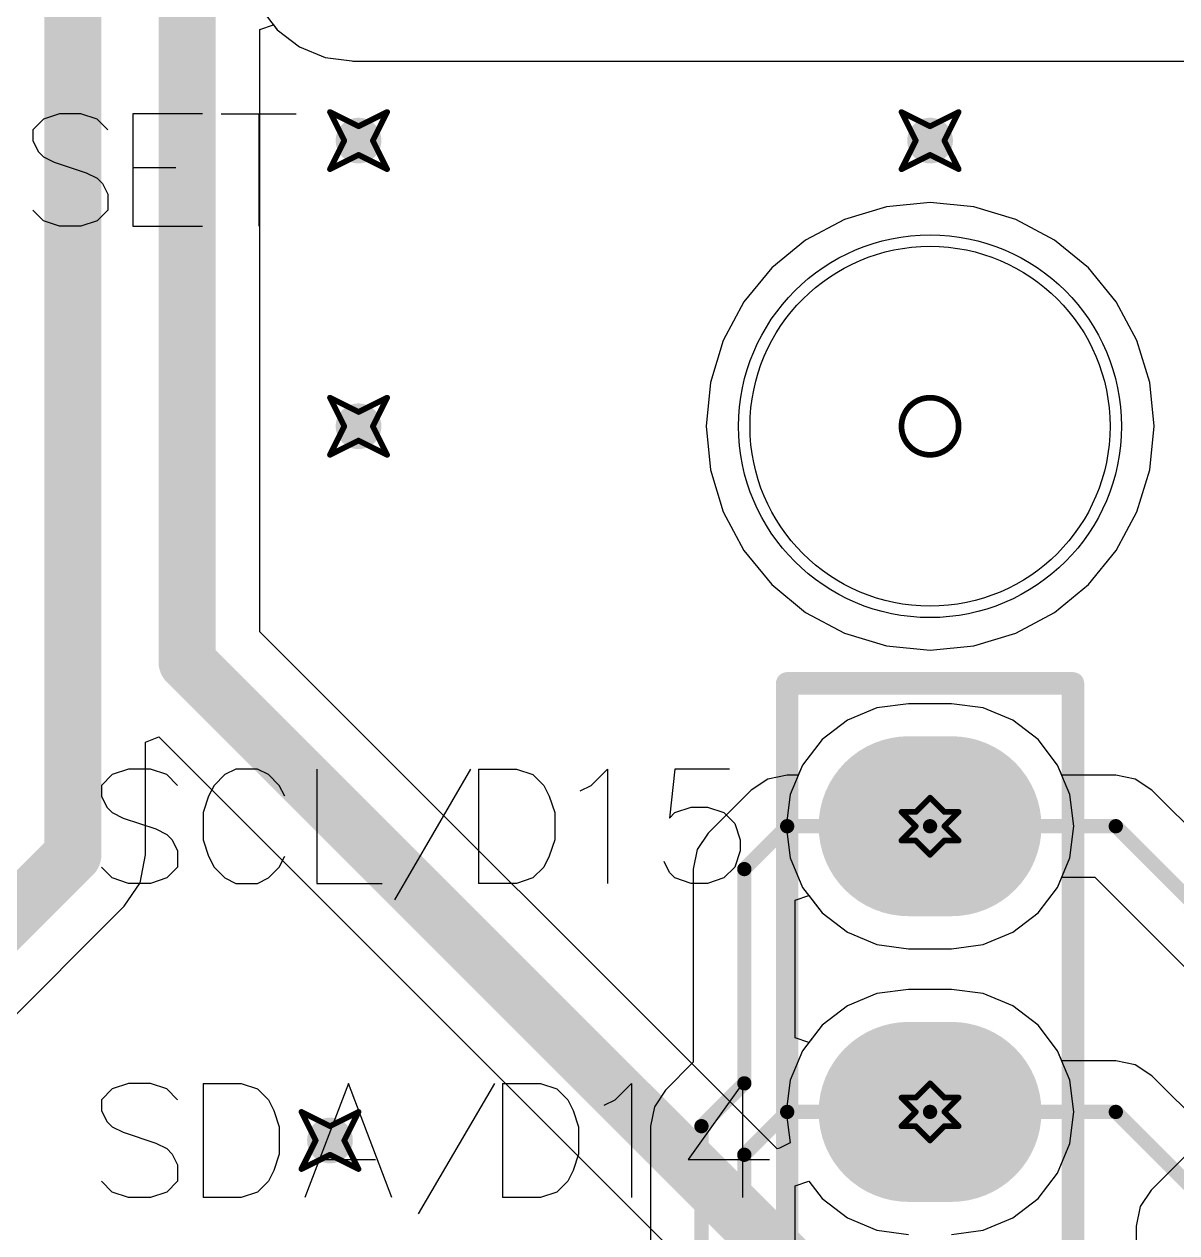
# Model space of a CAD drawing. Header units: millimetres. Extents: x 2.26 to 6.57, y 1.2 to 4.64.
# Drawn here: x 4.4913 to 4.8946, y 3.0208 to 3.4439 of the extents above; entities that cross this region are included whole.
import ezdxf

# ---------------------------------------------------------------- set-up
doc = ezdxf.new("R2010")
doc.units = ezdxf.units.MM
doc.header["$MEASUREMENT"] = 0
for name, color, linetype in [('BottomLayer', 5, 'Continuous'), ('BottomSolder', 6, 'Continuous'), ('DrillDrawing', 1, 'Continuous'), ('MultiLayer', 9, 'Continuous'), ('PadHoleLayer', 156, 'Continuous'), ('TopLayer', 1, 'Continuous'), ('TopOverlay', 2, 'Continuous'), ('TopSolder', 216, 'Continuous'), ('ViaHoleLayer', 16, 'Continuous')]:
    doc.layers.add(name, color=color, linetype=linetype)

# ---------------------------------------------------------------- blocks, each defined once
blk = doc.blocks.new('1_10P_FEMALE_54')
at = {"layer": 'BottomLayer', "const_width": 0.055}
for points in [[(0.8, 0.0075), (0.8, -0.0075)], [(0.9, 0.0075), (0.9, -0.0075)]]:
    blk.add_lwpolyline(points, dxfattribs=at)
at = {"layer": 'BottomLayer', "const_width": 0.0275}
for points in [[(0.78625, 0.0075, 1), (0.81375, 0.0075, 1)], [(0.88625, 0.0075, 1), (0.91375, 0.0075, 1)], [(0.78625, -0.0075, 1), (0.81375, -0.0075, 1)], [(0.88625, -0.0075, 1), (0.91375, -0.0075, 1)]]:
    blk.add_lwpolyline(points, format="xyb", close=True, dxfattribs=at)
at = {"layer": 'BottomSolder', "const_width": 0.063}
for points in [[(0.8, 0.0075), (0.8, -0.0075)], [(0.9, 0.0075), (0.9, -0.0075)]]:
    blk.add_lwpolyline(points, dxfattribs=at)
at = {"layer": 'BottomSolder', "const_width": 0.0315}
for points in [[(0.78425, 0.0075, 1), (0.81575, 0.0075, 1)], [(0.88425, 0.0075, 1), (0.91575, 0.0075, 1)], [(0.78425, -0.0075, 1), (0.81575, -0.0075, 1)], [(0.88425, -0.0075, 1), (0.91575, -0.0075, 1)]]:
    blk.add_lwpolyline(points, format="xyb", close=True, dxfattribs=at)
at = {"layer": 'MultiLayer', "const_width": 0.055}
for points in [[(0.8, 0.0075), (0.8, -0.0075)], [(0.9, 0.0075), (0.9, -0.0075)]]:
    blk.add_lwpolyline(points, dxfattribs=at)
at = {"layer": 'MultiLayer', "const_width": 0.0275}
for points in [[(0.78625, 0.0075, 1), (0.81375, 0.0075, 1)], [(0.88625, 0.0075, 1), (0.91375, 0.0075, 1)], [(0.78625, -0.0075, 1), (0.81375, -0.0075, 1)], [(0.88625, -0.0075, 1), (0.91375, -0.0075, 1)]]:
    blk.add_lwpolyline(points, format="xyb", close=True, dxfattribs=at)
at = {"layer": 'PadHoleLayer', "const_width": 0.02}
for points in [[(0.79, 0, 1), (0.81, 0, 1)], [(0.89, 0, 1), (0.91, 0, 1)]]:
    blk.add_lwpolyline(points, format="xyb", close=True, dxfattribs=at)
at = {"layer": 'TopLayer', "const_width": 0.055}
for points in [[(0.8, 0.0075), (0.8, -0.0075)], [(0.9, 0.0075), (0.9, -0.0075)]]:
    blk.add_lwpolyline(points, dxfattribs=at)
at = {"layer": 'TopLayer', "const_width": 0.0275}
for points in [[(0.78625, 0.0075, 1), (0.81375, 0.0075, 1)], [(0.88625, 0.0075, 1), (0.91375, 0.0075, 1)], [(0.78625, -0.0075, 1), (0.81375, -0.0075, 1)], [(0.88625, -0.0075, 1), (0.91375, -0.0075, 1)]]:
    blk.add_lwpolyline(points, format="xyb", close=True, dxfattribs=at)
at = {"layer": 'TopOverlay', "const_width": 0.00787}
for points in [[(-0.05, 0.05), (0.95, 0.05)], [(0.95, 0.05), (0.95, -0.05)], [(-0.05, -0.05), (0.95, -0.05)]]:
    blk.add_lwpolyline(points, dxfattribs=at)
at = {"layer": 'TopOverlay', "const_width": 0.00394}
for points in [[(0.94803, 0.05, 1), (0.95197, 0.05, 1)], [(0.94803, 0.05, 1), (0.95197, 0.05, 1)], [(0.94803, -0.05, 1), (0.95197, -0.05, 1)], [(0.94803, -0.05, 1), (0.95197, -0.05, 1)]]:
    blk.add_lwpolyline(points, format="xyb", close=True, dxfattribs=at)
at = {"layer": 'TopSolder', "const_width": 0.063}
for points in [[(0.8, 0.0075), (0.8, -0.0075)], [(0.9, 0.0075), (0.9, -0.0075)]]:
    blk.add_lwpolyline(points, dxfattribs=at)
at = {"layer": 'TopSolder', "const_width": 0.0315}
for points in [[(0.78425, 0.0075, 1), (0.81575, 0.0075, 1)], [(0.88425, 0.0075, 1), (0.91575, 0.0075, 1)], [(0.78425, -0.0075, 1), (0.81575, -0.0075, 1)], [(0.88425, -0.0075, 1), (0.91575, -0.0075, 1)]]:
    blk.add_lwpolyline(points, format="xyb", close=True, dxfattribs=at)

msp = doc.modelspace()

# ---------------------------------------------------------------- linework, layer by layer
at = {"layer": 'BottomLayer'}
for p, q in [((4.57382, 3.44975), (4.57978, 3.44198)), ((4.57978, 3.44198), (4.58755, 3.43602)), ((4.58755, 3.43602), (4.59659, 3.43228)), ((4.59659, 3.43228), (4.60597, 3.43104)), ((4.60597, 3.43104), (4.6063, 3.43098)), ((4.6063, 3.43098), (5.21838, 3.43098)), ((4.80827, 3.38152), (4.79298, 3.38001)), ((4.82356, 3.38001), (4.80827, 3.38152)), ((4.79298, 3.38001), (4.77828, 3.37555)), ((4.83826, 3.37555), (4.82356, 3.38001)), ((4.77828, 3.37555), (4.76473, 3.36831)), ((4.85181, 3.36831), (4.83826, 3.37555)), ((4.76473, 3.36831), (4.75285, 3.35857)), ((4.86368, 3.35857), (4.85181, 3.36831)), ((4.75285, 3.35857), (4.74311, 3.34669)), ((4.87343, 3.34669), (4.86368, 3.35857)), ((4.74311, 3.34669), (4.73586, 3.33314)), ((4.88067, 3.33314), (4.87343, 3.34669)), ((4.73586, 3.33314), (4.7314, 3.31844)), ((4.88513, 3.31844), (4.88067, 3.33314)), ((4.7314, 3.31844), (4.7299, 3.30315)), ((4.88664, 3.30315), (4.88513, 3.31844)), ((4.7299, 3.30315), (4.7314, 3.28786)), ((4.88513, 3.28786), (4.88664, 3.30315)), ((4.7314, 3.28786), (4.73586, 3.27316)), ((4.88067, 3.27316), (4.88513, 3.28786)), ((4.73586, 3.27316), (4.74311, 3.25961)), ((4.87343, 3.25961), (4.88067, 3.27316)), ((4.74311, 3.25961), (4.75285, 3.24773)), ((4.86368, 3.24773), (4.87343, 3.25961)), ((4.75285, 3.24773), (4.76473, 3.23799)), ((4.85181, 3.23799), (4.86368, 3.24773)), ((4.76473, 3.23799), (4.77828, 3.23075)), ((4.83826, 3.23075), (4.85181, 3.23799)), ((4.77828, 3.23075), (4.79298, 3.22629)), ((4.82356, 3.22629), (4.83826, 3.23075)), ((4.79298, 3.22629), (4.80827, 3.22478)), ((4.80827, 3.22478), (4.82356, 3.22629)), ((4.78967, 3.20456), (4.77933, 3.20027)), ((4.80077, 3.20602), (4.78967, 3.20456)), ((4.81577, 3.20602), (4.80077, 3.20602)), ((4.82686, 3.20456), (4.81577, 3.20602)), ((4.8372, 3.20027), (4.82686, 3.20456)), ((4.77933, 3.20027), (4.77046, 3.19346)), ((4.84608, 3.19346), (4.8372, 3.20027)), ((4.77046, 3.19346), (4.76364, 3.18458)), ((4.85289, 3.18458), (4.84608, 3.19346)), ((4.76364, 3.18458), (4.76216, 3.18099)), ((4.85717, 3.17424), (4.85289, 3.18458)), ((4.75144, 3.17963), (4.74565, 3.17577)), ((4.75827, 3.18099), (4.75144, 3.17963)), ((4.76216, 3.18099), (4.75827, 3.18099)), ((4.74565, 3.17577), (4.73065, 3.16077)), ((4.85863, 3.16315), (4.85717, 3.17424)), ((4.73065, 3.16077), (4.72678, 3.15498)), ((4.85717, 3.15205), (4.85863, 3.16315)), ((4.72678, 3.15498), (4.72542, 3.14815)), ((4.85289, 3.14172), (4.85717, 3.15205)), ((4.72542, 3.14815), (4.72542, 3.08054)), ((4.84608, 3.13284), (4.85289, 3.14172)), ((4.76111, 3.13724), (4.76585, 3.13885)), ((4.76111, 3.08906), (4.76111, 3.13724)), ((4.76585, 3.13885), (4.77046, 3.13284)), ((4.77046, 3.13284), (4.77933, 3.12603)), ((4.8372, 3.12603), (4.84608, 3.13284)), ((4.77933, 3.12603), (4.78967, 3.12174)), ((4.82686, 3.12174), (4.8372, 3.12603)), ((4.78967, 3.12174), (4.80077, 3.12028)), ((4.80077, 3.12028), (4.81577, 3.12028)), ((4.81577, 3.12028), (4.82686, 3.12174)), ((4.80077, 3.10602), (4.78967, 3.10456)), ((4.81577, 3.10602), (4.80077, 3.10602)), ((4.82686, 3.10456), (4.81577, 3.10602)), ((4.78967, 3.10456), (4.77933, 3.10027)), ((4.8372, 3.10027), (4.82686, 3.10456)), ((4.77933, 3.10027), (4.77046, 3.09346)), ((4.84608, 3.09346), (4.8372, 3.10027)), ((4.77046, 3.09346), (4.76585, 3.08745)), ((4.85289, 3.08458), (4.84608, 3.09346)), ((4.76585, 3.08745), (4.76111, 3.08906)), ((4.85717, 3.07424), (4.85289, 3.08458)), ((4.72542, 3.08054), (4.71565, 3.07077)), ((4.85863, 3.06315), (4.85717, 3.07424)), ((4.71565, 3.07077), (4.71178, 3.06498)), ((4.71178, 3.06498), (4.71042, 3.05815)), ((4.85717, 3.05205), (4.85863, 3.06315)), ((4.91042, 3.06054), (4.88565, 3.03577)), ((4.71042, 3.05815), (4.71042, 2.99554)), ((4.85289, 3.04172), (4.85717, 3.05205)), ((4.76111, 3.03724), (4.76585, 3.03885)), ((4.76585, 3.03885), (4.77046, 3.03284)), ((4.84608, 3.03284), (4.85289, 3.04172)), ((4.76111, 2.98906), (4.76111, 3.03724)), ((4.88565, 3.03577), (4.88178, 3.02998)), ((4.77046, 3.03284), (4.77933, 3.02603)), ((4.8372, 3.02603), (4.84608, 3.03284)), ((4.88178, 3.02998), (4.88042, 3.02315)), ((4.77933, 3.02603), (4.78967, 3.02174)), ((4.82686, 3.02174), (4.8372, 3.02603)), ((4.78967, 3.02174), (4.80077, 3.02028)), ((4.81577, 3.02028), (4.82686, 3.02174)), ((4.88042, 3.02315), (4.88042, 2.54912))]:
    msp.add_line(p, q, dxfattribs=at)
for points, const_width in [([(4.60427, 3.40315, 1), (4.61227, 3.40315, 1)], 0.008), ([(4.80427, 3.40315, 1), (4.81227, 3.40315, 1)], 0.008), ([(4.60427, 3.30315, 1), (4.61227, 3.30315, 1)], 0.008), ([(4.75702, 3.16315, 1), (4.75952, 3.16315, 1)], 0.0025), ([(4.75702, 3.16315, 1), (4.75952, 3.16315, 1)], 0.0025), ([(4.80702, 3.16315, 1), (4.80952, 3.16315, 1)], 0.0025), ([(4.74202, 3.14815, 1), (4.74452, 3.14815, 1)], 0.0025), ([(4.74202, 3.14815, 1), (4.74452, 3.14815, 1)], 0.0025), ([(4.74202, 3.07315, 1), (4.74452, 3.07315, 1)], 0.0025), ([(4.74202, 3.07315, 1), (4.74452, 3.07315, 1)], 0.0025), ([(4.75702, 3.06315, 1), (4.75952, 3.06315, 1)], 0.0025), ([(4.75702, 3.06315, 1), (4.75952, 3.06315, 1)], 0.0025), ([(4.80702, 3.06315, 1), (4.80952, 3.06315, 1)], 0.0025), ([(4.59427, 3.05315, 1), (4.60227, 3.05315, 1)], 0.008), ([(4.72702, 3.05815, 1), (4.72952, 3.05815, 1)], 0.0025), ([(4.72702, 3.05815, 1), (4.72952, 3.05815, 1)], 0.0025), ([(4.74202, 3.04815, 1), (4.74452, 3.04815, 1)], 0.0025), ([(4.74202, 3.04815, 1), (4.74452, 3.04815, 1)], 0.0025)]:
    msp.add_lwpolyline(points, format="xyb", close=True, dxfattribs=dict(at, const_width=const_width))
at = {"layer": 'BottomLayer', "const_width": 0.005}
for points in [[(4.74327, 3.14815), (4.75827, 3.16315)], [(4.75827, 3.16315), (4.80827, 3.16315)], [(4.74327, 3.07315), (4.74327, 3.14815)], [(4.72827, 3.05815), (4.74327, 3.07315)], [(4.74327, 3.04815), (4.75827, 3.06315)], [(4.75827, 3.06315), (4.80827, 3.06315)], [(4.72827, 2.98815), (4.72827, 3.05815)], [(4.74327, 2.97815), (4.74327, 3.04815)]]:
    msp.add_lwpolyline(points, dxfattribs=at)
at = {"layer": 'BottomLayer'}
msp.add_circle((4.80827, 3.30315), 0.06299, dxfattribs=at)
at = {"layer": 'BottomSolder'}
msp.add_circle((4.80827, 3.30315), 0.06699, dxfattribs=at)
at = {"layer": 'DrillDrawing', "const_width": 0.002}
for points in [[(4.59827, 3.41315), (4.60827, 3.40815)], [(4.59827, 3.41315), (4.60327, 3.40315)], [(4.60827, 3.40815), (4.61827, 3.41315)], [(4.61327, 3.40315), (4.61827, 3.41315)], [(4.79827, 3.41315), (4.80827, 3.40815)], [(4.79827, 3.41315), (4.80327, 3.40315)], [(4.80827, 3.40815), (4.81827, 3.41315)], [(4.81327, 3.40315), (4.81827, 3.41315)], [(4.59827, 3.39315), (4.60327, 3.40315)], [(4.61327, 3.40315), (4.61827, 3.39315)], [(4.79827, 3.39315), (4.80327, 3.40315)], [(4.81327, 3.40315), (4.81827, 3.39315)], [(4.59827, 3.39315), (4.60827, 3.39815)], [(4.60827, 3.39815), (4.61827, 3.39315)], [(4.79827, 3.39315), (4.80827, 3.39815)], [(4.80827, 3.39815), (4.81827, 3.39315)], [(4.59827, 3.31315), (4.60827, 3.30815)], [(4.59827, 3.31315), (4.60327, 3.30315)], [(4.60827, 3.30815), (4.61827, 3.31315)], [(4.61327, 3.30315), (4.61827, 3.31315)], [(4.59827, 3.29315), (4.60327, 3.30315)], [(4.61327, 3.30315), (4.61827, 3.29315)], [(4.59827, 3.29315), (4.60827, 3.29815)], [(4.60827, 3.29815), (4.61827, 3.29315)], [(4.80327, 3.16815), (4.80827, 3.17315)], [(4.80827, 3.17315), (4.81327, 3.16815)], [(4.79827, 3.16815), (4.80327, 3.16315)], [(4.79827, 3.16815), (4.80327, 3.16815)], [(4.81327, 3.16815), (4.81827, 3.16815)], [(4.81327, 3.16315), (4.81827, 3.16815)], [(4.79827, 3.15815), (4.80327, 3.16315)], [(4.81327, 3.16315), (4.81827, 3.15815)], [(4.79827, 3.15815), (4.80327, 3.15815)], [(4.80327, 3.15815), (4.80827, 3.15315)], [(4.80827, 3.15315), (4.81327, 3.15815)], [(4.81327, 3.15815), (4.81827, 3.15815)], [(4.80327, 3.06815), (4.80827, 3.07315)], [(4.80827, 3.07315), (4.81327, 3.06815)], [(4.79827, 3.06815), (4.80327, 3.06315)], [(4.79827, 3.06815), (4.80327, 3.06815)], [(4.81327, 3.06815), (4.81827, 3.06815)], [(4.81327, 3.06315), (4.81827, 3.06815)], [(4.58827, 3.06315), (4.59827, 3.05815)], [(4.58827, 3.06315), (4.59327, 3.05315)], [(4.59827, 3.05815), (4.60827, 3.06315)], [(4.60327, 3.05315), (4.60827, 3.06315)], [(4.79827, 3.05815), (4.80327, 3.06315)], [(4.81327, 3.06315), (4.81827, 3.05815)], [(4.79827, 3.05815), (4.80327, 3.05815)], [(4.80327, 3.05815), (4.80827, 3.05315)], [(4.80827, 3.05315), (4.81327, 3.05815)], [(4.81327, 3.05815), (4.81827, 3.05815)], [(4.58827, 3.04315), (4.59327, 3.05315)], [(4.60327, 3.05315), (4.60827, 3.04315)], [(4.58827, 3.04315), (4.59827, 3.04815)], [(4.59827, 3.04815), (4.60827, 3.04315)]]:
    msp.add_lwpolyline(points, dxfattribs=at)
at = {"layer": 'DrillDrawing'}
for points, const_width in [([(4.59777, 3.41315, 1), (4.59877, 3.41315, 1)], 0.001), ([(4.59777, 3.41315, 1), (4.59877, 3.41315, 1)], 0.001), ([(4.61777, 3.41315, 1), (4.61877, 3.41315, 1)], 0.001), ([(4.61777, 3.41315, 1), (4.61877, 3.41315, 1)], 0.001), ([(4.79777, 3.41315, 1), (4.79877, 3.41315, 1)], 0.001), ([(4.79777, 3.41315, 1), (4.79877, 3.41315, 1)], 0.001), ([(4.81777, 3.41315, 1), (4.81877, 3.41315, 1)], 0.001), ([(4.81777, 3.41315, 1), (4.81877, 3.41315, 1)], 0.001), ([(4.60777, 3.40815, 1), (4.60877, 3.40815, 1)], 0.001), ([(4.60777, 3.40815, 1), (4.60877, 3.40815, 1)], 0.001), ([(4.80777, 3.40815, 1), (4.80877, 3.40815, 1)], 0.001), ([(4.80777, 3.40815, 1), (4.80877, 3.40815, 1)], 0.001), ([(4.60277, 3.40315, 1), (4.60377, 3.40315, 1)], 0.001), ([(4.60277, 3.40315, 1), (4.60377, 3.40315, 1)], 0.001), ([(4.61277, 3.40315, 1), (4.61377, 3.40315, 1)], 0.001), ([(4.61277, 3.40315, 1), (4.61377, 3.40315, 1)], 0.001), ([(4.80277, 3.40315, 1), (4.80377, 3.40315, 1)], 0.001), ([(4.80277, 3.40315, 1), (4.80377, 3.40315, 1)], 0.001), ([(4.81277, 3.40315, 1), (4.81377, 3.40315, 1)], 0.001), ([(4.81277, 3.40315, 1), (4.81377, 3.40315, 1)], 0.001), ([(4.60777, 3.39815, 1), (4.60877, 3.39815, 1)], 0.001), ([(4.60777, 3.39815, 1), (4.60877, 3.39815, 1)], 0.001), ([(4.80777, 3.39815, 1), (4.80877, 3.39815, 1)], 0.001), ([(4.80777, 3.39815, 1), (4.80877, 3.39815, 1)], 0.001), ([(4.59777, 3.39315, 1), (4.59877, 3.39315, 1)], 0.001), ([(4.59777, 3.39315, 1), (4.59877, 3.39315, 1)], 0.001), ([(4.61777, 3.39315, 1), (4.61877, 3.39315, 1)], 0.001), ([(4.61777, 3.39315, 1), (4.61877, 3.39315, 1)], 0.001), ([(4.79777, 3.39315, 1), (4.79877, 3.39315, 1)], 0.001), ([(4.79777, 3.39315, 1), (4.79877, 3.39315, 1)], 0.001), ([(4.81777, 3.39315, 1), (4.81877, 3.39315, 1)], 0.001), ([(4.81777, 3.39315, 1), (4.81877, 3.39315, 1)], 0.001), ([(4.59777, 3.31315, 1), (4.59877, 3.31315, 1)], 0.001), ([(4.59777, 3.31315, 1), (4.59877, 3.31315, 1)], 0.001), ([(4.61777, 3.31315, 1), (4.61877, 3.31315, 1)], 0.001), ([(4.61777, 3.31315, 1), (4.61877, 3.31315, 1)], 0.001), ([(4.81827, 3.30315, 1), (4.79827, 3.30315, 1)], 0.002), ([(4.60777, 3.30815, 1), (4.60877, 3.30815, 1)], 0.001), ([(4.60777, 3.30815, 1), (4.60877, 3.30815, 1)], 0.001), ([(4.60277, 3.30315, 1), (4.60377, 3.30315, 1)], 0.001), ([(4.60277, 3.30315, 1), (4.60377, 3.30315, 1)], 0.001), ([(4.61277, 3.30315, 1), (4.61377, 3.30315, 1)], 0.001), ([(4.61277, 3.30315, 1), (4.61377, 3.30315, 1)], 0.001), ([(4.79777, 3.30315, 1), (4.79877, 3.30315, 1)], 0.001), ([(4.81777, 3.30315, 1), (4.81877, 3.30315, 1)], 0.001), ([(4.60777, 3.29815, 1), (4.60877, 3.29815, 1)], 0.001), ([(4.60777, 3.29815, 1), (4.60877, 3.29815, 1)], 0.001), ([(4.59777, 3.29315, 1), (4.59877, 3.29315, 1)], 0.001), ([(4.59777, 3.29315, 1), (4.59877, 3.29315, 1)], 0.001), ([(4.61777, 3.29315, 1), (4.61877, 3.29315, 1)], 0.001), ([(4.61777, 3.29315, 1), (4.61877, 3.29315, 1)], 0.001), ([(4.80777, 3.17315, 1), (4.80877, 3.17315, 1)], 0.001), ([(4.80777, 3.17315, 1), (4.80877, 3.17315, 1)], 0.001), ([(4.79777, 3.16815, 1), (4.79877, 3.16815, 1)], 0.001), ([(4.79777, 3.16815, 1), (4.79877, 3.16815, 1)], 0.001), ([(4.80277, 3.16815, 1), (4.80377, 3.16815, 1)], 0.001), ([(4.80277, 3.16815, 1), (4.80377, 3.16815, 1)], 0.001), ([(4.81277, 3.16815, 1), (4.81377, 3.16815, 1)], 0.001), ([(4.81277, 3.16815, 1), (4.81377, 3.16815, 1)], 0.001), ([(4.81777, 3.16815, 1), (4.81877, 3.16815, 1)], 0.001), ([(4.81777, 3.16815, 1), (4.81877, 3.16815, 1)], 0.001), ([(4.80277, 3.16315, 1), (4.80377, 3.16315, 1)], 0.001), ([(4.80277, 3.16315, 1), (4.80377, 3.16315, 1)], 0.001), ([(4.81277, 3.16315, 1), (4.81377, 3.16315, 1)], 0.001), ([(4.81277, 3.16315, 1), (4.81377, 3.16315, 1)], 0.001), ([(4.79777, 3.15815, 1), (4.79877, 3.15815, 1)], 0.001), ([(4.79777, 3.15815, 1), (4.79877, 3.15815, 1)], 0.001), ([(4.80277, 3.15815, 1), (4.80377, 3.15815, 1)], 0.001), ([(4.80277, 3.15815, 1), (4.80377, 3.15815, 1)], 0.001), ([(4.81277, 3.15815, 1), (4.81377, 3.15815, 1)], 0.001), ([(4.81277, 3.15815, 1), (4.81377, 3.15815, 1)], 0.001), ([(4.81777, 3.15815, 1), (4.81877, 3.15815, 1)], 0.001), ([(4.81777, 3.15815, 1), (4.81877, 3.15815, 1)], 0.001), ([(4.80777, 3.15315, 1), (4.80877, 3.15315, 1)], 0.001), ([(4.80777, 3.15315, 1), (4.80877, 3.15315, 1)], 0.001), ([(4.80777, 3.07315, 1), (4.80877, 3.07315, 1)], 0.001), ([(4.80777, 3.07315, 1), (4.80877, 3.07315, 1)], 0.001), ([(4.79777, 3.06815, 1), (4.79877, 3.06815, 1)], 0.001), ([(4.79777, 3.06815, 1), (4.79877, 3.06815, 1)], 0.001), ([(4.80277, 3.06815, 1), (4.80377, 3.06815, 1)], 0.001), ([(4.80277, 3.06815, 1), (4.80377, 3.06815, 1)], 0.001), ([(4.81277, 3.06815, 1), (4.81377, 3.06815, 1)], 0.001), ([(4.81277, 3.06815, 1), (4.81377, 3.06815, 1)], 0.001), ([(4.81777, 3.06815, 1), (4.81877, 3.06815, 1)], 0.001), ([(4.81777, 3.06815, 1), (4.81877, 3.06815, 1)], 0.001), ([(4.58777, 3.06315, 1), (4.58877, 3.06315, 1)], 0.001), ([(4.58777, 3.06315, 1), (4.58877, 3.06315, 1)], 0.001), ([(4.60777, 3.06315, 1), (4.60877, 3.06315, 1)], 0.001), ([(4.60777, 3.06315, 1), (4.60877, 3.06315, 1)], 0.001), ([(4.80277, 3.06315, 1), (4.80377, 3.06315, 1)], 0.001), ([(4.80277, 3.06315, 1), (4.80377, 3.06315, 1)], 0.001), ([(4.81277, 3.06315, 1), (4.81377, 3.06315, 1)], 0.001), ([(4.81277, 3.06315, 1), (4.81377, 3.06315, 1)], 0.001), ([(4.59777, 3.05815, 1), (4.59877, 3.05815, 1)], 0.001), ([(4.59777, 3.05815, 1), (4.59877, 3.05815, 1)], 0.001), ([(4.79777, 3.05815, 1), (4.79877, 3.05815, 1)], 0.001), ([(4.79777, 3.05815, 1), (4.79877, 3.05815, 1)], 0.001), ([(4.80277, 3.05815, 1), (4.80377, 3.05815, 1)], 0.001), ([(4.80277, 3.05815, 1), (4.80377, 3.05815, 1)], 0.001), ([(4.81277, 3.05815, 1), (4.81377, 3.05815, 1)], 0.001), ([(4.81277, 3.05815, 1), (4.81377, 3.05815, 1)], 0.001), ([(4.81777, 3.05815, 1), (4.81877, 3.05815, 1)], 0.001), ([(4.81777, 3.05815, 1), (4.81877, 3.05815, 1)], 0.001), ([(4.59277, 3.05315, 1), (4.59377, 3.05315, 1)], 0.001), ([(4.59277, 3.05315, 1), (4.59377, 3.05315, 1)], 0.001), ([(4.60277, 3.05315, 1), (4.60377, 3.05315, 1)], 0.001), ([(4.60277, 3.05315, 1), (4.60377, 3.05315, 1)], 0.001), ([(4.80777, 3.05315, 1), (4.80877, 3.05315, 1)], 0.001), ([(4.80777, 3.05315, 1), (4.80877, 3.05315, 1)], 0.001), ([(4.59777, 3.04815, 1), (4.59877, 3.04815, 1)], 0.001), ([(4.59777, 3.04815, 1), (4.59877, 3.04815, 1)], 0.001), ([(4.58777, 3.04315, 1), (4.58877, 3.04315, 1)], 0.001), ([(4.58777, 3.04315, 1), (4.58877, 3.04315, 1)], 0.001), ([(4.60777, 3.04315, 1), (4.60877, 3.04315, 1)], 0.001), ([(4.60777, 3.04315, 1), (4.60877, 3.04315, 1)], 0.001)]:
    msp.add_lwpolyline(points, format="xyb", close=True, dxfattribs=dict(at, const_width=const_width))
at = {"layer": 'MultiLayer', "const_width": 0.008}
for points in [[(4.60427, 3.40315, 1), (4.61227, 3.40315, 1)], [(4.80427, 3.40315, 1), (4.81227, 3.40315, 1)], [(4.60427, 3.30315, 1), (4.61227, 3.30315, 1)], [(4.59427, 3.05315, 1), (4.60227, 3.05315, 1)]]:
    msp.add_lwpolyline(points, format="xyb", close=True, dxfattribs=at)
at = {"layer": 'MultiLayer'}
msp.add_circle((4.80827, 3.30315), 0.06299, dxfattribs=at)
at = {"layer": 'PadHoleLayer'}
msp.add_circle((4.80827, 3.30315), 0.06299, dxfattribs=at)
at = {"layer": 'TopLayer'}
for p, q in [((4.57376, 3.44205), (4.57849, 3.44366)), ((4.57376, 3.23121), (4.57376, 3.44205)), ((4.57849, 3.44366), (4.57978, 3.44198)), ((4.57978, 3.44198), (4.58755, 3.43602)), ((4.58755, 3.43602), (4.59659, 3.43228)), ((4.59659, 3.43228), (4.60597, 3.43104)), ((4.60597, 3.43104), (4.6063, 3.43098)), ((4.6063, 3.43098), (5.21838, 3.43098)), ((4.80827, 3.38152), (4.79298, 3.38001)), ((4.82356, 3.38001), (4.80827, 3.38152)), ((4.79298, 3.38001), (4.77828, 3.37555)), ((4.83826, 3.37555), (4.82356, 3.38001)), ((4.77828, 3.37555), (4.76473, 3.36831)), ((4.85181, 3.36831), (4.83826, 3.37555)), ((4.76473, 3.36831), (4.75285, 3.35857)), ((4.86368, 3.35857), (4.85181, 3.36831)), ((4.75285, 3.35857), (4.74311, 3.34669)), ((4.87343, 3.34669), (4.86368, 3.35857)), ((4.74311, 3.34669), (4.73586, 3.33314)), ((4.88067, 3.33314), (4.87343, 3.34669)), ((4.73586, 3.33314), (4.7314, 3.31844)), ((4.88513, 3.31844), (4.88067, 3.33314)), ((4.7314, 3.31844), (4.7299, 3.30315)), ((4.88664, 3.30315), (4.88513, 3.31844)), ((4.7299, 3.30315), (4.7314, 3.28786)), ((4.88513, 3.28786), (4.88664, 3.30315)), ((4.7314, 3.28786), (4.73586, 3.27316)), ((4.88067, 3.27316), (4.88513, 3.28786)), ((4.73586, 3.27316), (4.74311, 3.25961)), ((4.87343, 3.25961), (4.88067, 3.27316)), ((4.74311, 3.25961), (4.75285, 3.24773)), ((4.86368, 3.24773), (4.87343, 3.25961)), ((4.75285, 3.24773), (4.76473, 3.23799)), ((4.85181, 3.23799), (4.86368, 3.24773)), ((4.76473, 3.23799), (4.77828, 3.23075)), ((4.83826, 3.23075), (4.85181, 3.23799)), ((4.7548, 3.05017), (4.57376, 3.23121)), ((4.77828, 3.23075), (4.79298, 3.22629)), ((4.82356, 3.22629), (4.83826, 3.23075)), ((4.79298, 3.22629), (4.80827, 3.22478)), ((4.80827, 3.22478), (4.82356, 3.22629)), ((4.78967, 3.20456), (4.77933, 3.20027)), ((4.80077, 3.20602), (4.78967, 3.20456)), ((4.81577, 3.20602), (4.80077, 3.20602)), ((4.82686, 3.20456), (4.81577, 3.20602)), ((4.8372, 3.20027), (4.82686, 3.20456)), ((4.77933, 3.20027), (4.77046, 3.19346)), ((4.84608, 3.19346), (4.8372, 3.20027)), ((4.53376, 3.19258), (4.53838, 3.19449)), ((4.53838, 3.19449), (4.74024, 2.99263)), ((4.53376, 3.15315), (4.53376, 3.19258)), ((4.77046, 3.19346), (4.76364, 3.18458)), ((4.85289, 3.18458), (4.84608, 3.19346)), ((4.76364, 3.18458), (4.75936, 3.17424)), ((4.85438, 3.18099), (4.85289, 3.18458)), ((4.87327, 3.18099), (4.85438, 3.18099)), ((4.8801, 3.17963), (4.87327, 3.18099)), ((4.88588, 3.17577), (4.8801, 3.17963)), ((4.75936, 3.17424), (4.7579, 3.16315)), ((4.94066, 3.12099), (4.88588, 3.17577)), ((4.7579, 3.16315), (4.75936, 3.15205)), ((4.53182, 3.14339), (4.53376, 3.15315)), ((4.75936, 3.15205), (4.76364, 3.14172)), ((4.85289, 3.14172), (4.85438, 3.14531)), ((4.85438, 3.14531), (4.86588, 3.14531)), ((4.86588, 3.14531), (4.92065, 3.09053)), ((4.52629, 3.13513), (4.53182, 3.14339)), ((4.76364, 3.14172), (4.77046, 3.13284)), ((4.84608, 3.13284), (4.85289, 3.14172)), ((4.45129, 3.06013), (4.52629, 3.13513)), ((4.77046, 3.13284), (4.77933, 3.12603)), ((4.8372, 3.12603), (4.84608, 3.13284)), ((4.77933, 3.12603), (4.78967, 3.12174)), ((4.82686, 3.12174), (4.8372, 3.12603)), ((4.78967, 3.12174), (4.80077, 3.12028)), ((4.80077, 3.12028), (4.81577, 3.12028)), ((4.81577, 3.12028), (4.82686, 3.12174)), ((4.80077, 3.10602), (4.78967, 3.10456)), ((4.81577, 3.10602), (4.80077, 3.10602)), ((4.82686, 3.10456), (4.81577, 3.10602)), ((4.78967, 3.10456), (4.77933, 3.10027)), ((4.8372, 3.10027), (4.82686, 3.10456)), ((4.77933, 3.10027), (4.77046, 3.09346)), ((4.84608, 3.09346), (4.8372, 3.10027)), ((4.77046, 3.09346), (4.76364, 3.08458)), ((4.85289, 3.08458), (4.84608, 3.09346)), ((4.76364, 3.08458), (4.75936, 3.07424)), ((4.85438, 3.08099), (4.85289, 3.08458)), ((4.87327, 3.08099), (4.85438, 3.08099)), ((4.8801, 3.07963), (4.87327, 3.08099)), ((4.88588, 3.07577), (4.8801, 3.07963)), ((4.75936, 3.07424), (4.7579, 3.06315)), ((4.94066, 3.02099), (4.88588, 3.07577)), ((4.7579, 3.06315), (4.75932, 3.05234)), ((4.75556, 3.05048), (4.7548, 3.05017)), ((4.75932, 3.05234), (4.75556, 3.05048))]:
    msp.add_line(p, q, dxfattribs=at)
for points, const_width in [([(4.50827, 3.15315), (4.50827, 3.51315)], 0.02), ([(4.54827, 3.22065), (4.54827, 3.48815)], 0.02), ([(4.54827, 3.22065), (4.75827, 3.01065)], 0.02), ([(4.80827, 3.16315), (4.87327, 3.16315)], 0.005), ([(4.87327, 3.16315), (4.93327, 3.10315)], 0.005), ([(4.43327, 3.07815), (4.50827, 3.15315)], 0.02), ([(4.80827, 3.06315), (4.87327, 3.06315)], 0.005), ([(4.87327, 3.06315), (4.93327, 3.00315)], 0.005)]:
    msp.add_lwpolyline(points, dxfattribs=dict(at, const_width=const_width))
for points, const_width in [([(4.60427, 3.40315, 1), (4.61227, 3.40315, 1)], 0.008), ([(4.80427, 3.40315, 1), (4.81227, 3.40315, 1)], 0.008), ([(4.60427, 3.30315, 1), (4.61227, 3.30315, 1)], 0.008), ([(4.54327, 3.22065, 1), (4.55327, 3.22065, 1)], 0.01), ([(4.54327, 3.22065, 1), (4.55327, 3.22065, 1)], 0.01), ([(4.80702, 3.16315, 1), (4.80952, 3.16315, 1)], 0.0025), ([(4.87202, 3.16315, 1), (4.87452, 3.16315, 1)], 0.0025), ([(4.87202, 3.16315, 1), (4.87452, 3.16315, 1)], 0.0025), ([(4.50327, 3.15315, 1), (4.51327, 3.15315, 1)], 0.01), ([(4.50327, 3.15315, 1), (4.51327, 3.15315, 1)], 0.01), ([(4.80702, 3.06315, 1), (4.80952, 3.06315, 1)], 0.0025), ([(4.87202, 3.06315, 1), (4.87452, 3.06315, 1)], 0.0025), ([(4.87202, 3.06315, 1), (4.87452, 3.06315, 1)], 0.0025), ([(4.59427, 3.05315, 1), (4.60227, 3.05315, 1)], 0.008)]:
    msp.add_lwpolyline(points, format="xyb", close=True, dxfattribs=dict(at, const_width=const_width))
msp.add_circle((4.80827, 3.30315), 0.06299, dxfattribs=at)
at = {"layer": 'TopOverlay'}
for p, q in [((4.49799, 3.41064), (4.49425, 3.40689)), ((4.50362, 3.41251), (4.49799, 3.41064)), ((4.51111, 3.41251), (4.50362, 3.41251)), ((4.51674, 3.41064), (4.51111, 3.41251)), ((4.52049, 3.40689), (4.51674, 3.41064)), ((4.55366, 3.41251), (4.5293, 3.41251)), ((4.5293, 3.41251), (4.5293, 3.37315)), ((4.56022, 3.41251), (4.58646, 3.41251)), ((4.57334, 3.41251), (4.57334, 3.37315)), ((4.49425, 3.40689), (4.49425, 3.40314)), ((4.49425, 3.40314), (4.49612, 3.39939)), ((4.49612, 3.39939), (4.49799, 3.39752)), ((4.49799, 3.39752), (4.50174, 3.39564)), ((4.50174, 3.39564), (4.51299, 3.39189)), ((4.5293, 3.39377), (4.54429, 3.39377)), ((4.51299, 3.39189), (4.51674, 3.39002)), ((4.51674, 3.39002), (4.51861, 3.38814)), ((4.51861, 3.38814), (4.52049, 3.3844)), ((4.52049, 3.3844), (4.52049, 3.37877)), ((4.49799, 3.37502), (4.49425, 3.37877)), ((4.52049, 3.37877), (4.51674, 3.37502)), ((4.50362, 3.37315), (4.49799, 3.37502)), ((4.51111, 3.37315), (4.50362, 3.37315)), ((4.51674, 3.37502), (4.51111, 3.37315)), ((4.5293, 3.37315), (4.55366, 3.37315)), ((4.52779, 3.18314), (4.52208, 3.18124)), ((4.53541, 3.18314), (4.52779, 3.18314)), ((4.54112, 3.18124), (4.53541, 3.18314)), ((4.56531, 3.18314), (4.5615, 3.18124)), ((4.57292, 3.18314), (4.56531, 3.18314)), ((4.57673, 3.18124), (4.57292, 3.18314)), ((4.59368, 3.18314), (4.59368, 3.14315)), ((4.62091, 3.13744), (4.64757, 3.18314)), ((4.65024, 3.18314), (4.65024, 3.14315)), ((4.65024, 3.18314), (4.66357, 3.18314)), ((4.66357, 3.18314), (4.66928, 3.18124)), ((4.68966, 3.17743), (4.69537, 3.18314)), ((4.69537, 3.18314), (4.69537, 3.14315)), ((4.71899, 3.18314), (4.71708, 3.166)), ((4.73803, 3.18314), (4.71899, 3.18314)), ((4.52208, 3.18124), (4.51827, 3.17743)), ((4.51827, 3.17743), (4.51827, 3.17362)), ((4.54493, 3.17743), (4.54112, 3.18124)), ((4.55769, 3.17743), (4.55578, 3.17362)), ((4.5615, 3.18124), (4.55769, 3.17743)), ((4.58054, 3.17743), (4.57673, 3.18124)), ((4.58244, 3.17362), (4.58054, 3.17743)), ((4.66928, 3.18124), (4.67309, 3.17743)), ((4.67309, 3.17743), (4.675, 3.17362)), ((4.68585, 3.17552), (4.68966, 3.17743)), ((4.51827, 3.17362), (4.52017, 3.16981)), ((4.55578, 3.17362), (4.55388, 3.16791)), ((4.675, 3.17362), (4.6769, 3.16791)), ((4.52017, 3.16981), (4.52208, 3.16791)), ((4.71899, 3.16791), (4.7247, 3.16981)), ((4.7247, 3.16981), (4.73041, 3.16981)), ((4.73041, 3.16981), (4.73613, 3.16791)), ((4.52208, 3.16791), (4.52589, 3.166)), ((4.52589, 3.166), (4.53731, 3.16219)), ((4.55388, 3.16791), (4.55388, 3.15838)), ((4.6769, 3.16791), (4.6769, 3.15838)), ((4.71708, 3.166), (4.71899, 3.16791)), ((4.73613, 3.16791), (4.73993, 3.1641)), ((4.53731, 3.16219), (4.54112, 3.16029)), ((4.73993, 3.1641), (4.74184, 3.15838)), ((4.54112, 3.16029), (4.54302, 3.15838)), ((4.54302, 3.15838), (4.54493, 3.15458)), ((4.55388, 3.15838), (4.55578, 3.15267)), ((4.6769, 3.15838), (4.675, 3.15267)), ((4.74184, 3.15838), (4.74184, 3.15458)), ((4.54493, 3.15458), (4.54493, 3.14886)), ((4.55578, 3.15267), (4.55769, 3.14886)), ((4.58054, 3.14886), (4.58244, 3.15267)), ((4.675, 3.15267), (4.67309, 3.14886)), ((4.74184, 3.15458), (4.73993, 3.14886)), ((4.52208, 3.14505), (4.51827, 3.14886)), ((4.54493, 3.14886), (4.54112, 3.14505)), ((4.55769, 3.14886), (4.5615, 3.14505)), ((4.57673, 3.14505), (4.58054, 3.14886)), ((4.67309, 3.14886), (4.66928, 3.14505)), ((4.71708, 3.14696), (4.71518, 3.15077)), ((4.73993, 3.14886), (4.73613, 3.14505)), ((4.52779, 3.14315), (4.52208, 3.14505)), ((4.54112, 3.14505), (4.53541, 3.14315)), ((4.5615, 3.14505), (4.56531, 3.14315)), ((4.57292, 3.14315), (4.57673, 3.14505)), ((4.66928, 3.14505), (4.66357, 3.14315)), ((4.71899, 3.14505), (4.71708, 3.14696)), ((4.7247, 3.14315), (4.71899, 3.14505)), ((4.73613, 3.14505), (4.73041, 3.14315)), ((4.53541, 3.14315), (4.52779, 3.14315)), ((4.56531, 3.14315), (4.57292, 3.14315)), ((4.59368, 3.14315), (4.61653, 3.14315)), ((4.66357, 3.14315), (4.65024, 3.14315)), ((4.73041, 3.14315), (4.7247, 3.14315)), ((4.52779, 3.07314), (4.52208, 3.07124)), ((4.53541, 3.07314), (4.52779, 3.07314)), ((4.54112, 3.07124), (4.53541, 3.07314)), ((4.55388, 3.07314), (4.55388, 3.03315)), ((4.55388, 3.07314), (4.56721, 3.07314)), ((4.56721, 3.07314), (4.57292, 3.07124)), ((4.60473, 3.07314), (4.58949, 3.03315)), ((4.61996, 3.03315), (4.60473, 3.07314)), ((4.62929, 3.02744), (4.65595, 3.07314)), ((4.65862, 3.07314), (4.65862, 3.03315)), ((4.65862, 3.07314), (4.67195, 3.07314)), ((4.67195, 3.07314), (4.67766, 3.07124)), ((4.69804, 3.06743), (4.70375, 3.07314)), ((4.70375, 3.07314), (4.70375, 3.03315)), ((4.7426, 3.07314), (4.72356, 3.04648)), ((4.7426, 3.07314), (4.7426, 3.03315)), ((4.52208, 3.07124), (4.51827, 3.06743)), ((4.51827, 3.06743), (4.51827, 3.06362)), ((4.54493, 3.06743), (4.54112, 3.07124)), ((4.57292, 3.07124), (4.57673, 3.06743)), ((4.57673, 3.06743), (4.57864, 3.06362)), ((4.67766, 3.07124), (4.68147, 3.06743)), ((4.68147, 3.06743), (4.68338, 3.06362)), ((4.69423, 3.06552), (4.69804, 3.06743)), ((4.51827, 3.06362), (4.52017, 3.05981)), ((4.57864, 3.06362), (4.58054, 3.05791)), ((4.68338, 3.06362), (4.68528, 3.05791)), ((4.52017, 3.05981), (4.52208, 3.05791)), ((4.52208, 3.05791), (4.52589, 3.056)), ((4.52589, 3.056), (4.53731, 3.05219)), ((4.58054, 3.05791), (4.58054, 3.04838)), ((4.68528, 3.05791), (4.68528, 3.04838)), ((4.53731, 3.05219), (4.54112, 3.05029)), ((4.54112, 3.05029), (4.54302, 3.04838)), ((4.54302, 3.04838), (4.54493, 3.04458)), ((4.58054, 3.04838), (4.57864, 3.04267)), ((4.5952, 3.04648), (4.61425, 3.04648)), ((4.68528, 3.04838), (4.68338, 3.04267)), ((4.72356, 3.04648), (4.75212, 3.04648)), ((4.54493, 3.04458), (4.54493, 3.03886)), ((4.57864, 3.04267), (4.57673, 3.03886)), ((4.68338, 3.04267), (4.68147, 3.03886)), ((4.52208, 3.03505), (4.51827, 3.03886)), ((4.54493, 3.03886), (4.54112, 3.03505)), ((4.57673, 3.03886), (4.57292, 3.03505)), ((4.68147, 3.03886), (4.67766, 3.03505)), ((4.52779, 3.03315), (4.52208, 3.03505)), ((4.54112, 3.03505), (4.53541, 3.03315)), ((4.57292, 3.03505), (4.56721, 3.03315)), ((4.67766, 3.03505), (4.67195, 3.03315)), ((4.53541, 3.03315), (4.52779, 3.03315)), ((4.56721, 3.03315), (4.55388, 3.03315)), ((4.67195, 3.03315), (4.65862, 3.03315))]:
    msp.add_line(p, q, dxfattribs=at)
at = {"layer": 'TopSolder'}
msp.add_circle((4.80827, 3.30315), 0.06699, dxfattribs=at)
at = {"layer": 'ViaHoleLayer', "const_width": 0.004}
for points in [[(4.60627, 3.40315, 1), (4.61027, 3.40315, 1)], [(4.80627, 3.40315, 1), (4.81027, 3.40315, 1)], [(4.60627, 3.30315, 1), (4.61027, 3.30315, 1)], [(4.59627, 3.05315, 1), (4.60027, 3.05315, 1)]]:
    msp.add_lwpolyline(points, format="xyb", close=True, dxfattribs=at)

# ---------------------------------------------------------------- block references
at = {"rotation": 90}
msp.add_blockref('1_10P_FEMALE_54', (4.80827, 2.26315), dxfattribs=at)

doc.saveas('drawing.dxf')
